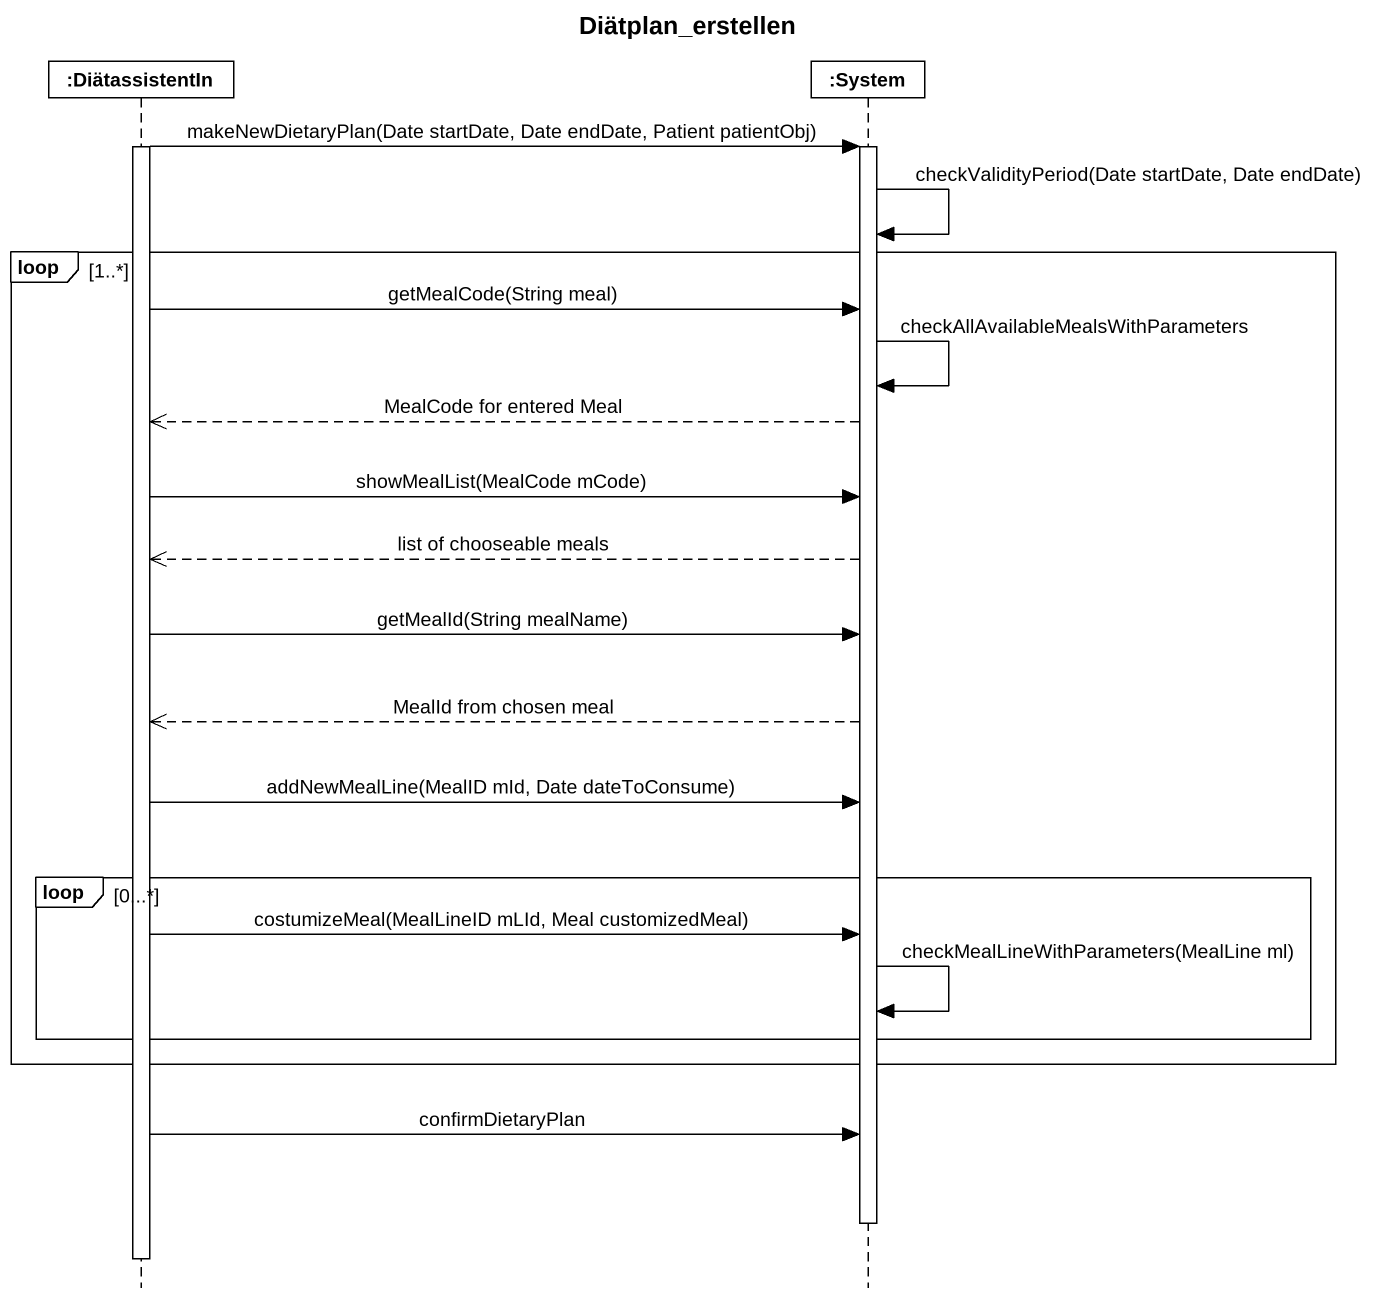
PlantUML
@startuml
title Diätplan_erstellen
hide footbox
participant ":DiätassistentIn" as DiätassistentIn
participant ":System" as System

activate DiätassistentIn
DiätassistentIn -> System : makeNewDietaryPlan(Date startDate, Date endDate, Patient patientObj)
activate System
System -> System : checkValidityPeriod(Date startDate, Date endDate)
loop 1..*
  DiätassistentIn -> System : getMealCode(String meal)
  System -> System : checkAllAvailableMealsWithParameters
  System -->> DiätassistentIn : MealCode for entered Meal
  DiätassistentIn -> System : showMealList(MealCode mCode)
  System -->> DiätassistentIn : list of chooseable meals
  DiätassistentIn -> System : getMealId(String mealName)
  System -->> DiätassistentIn : MealId from chosen meal
  DiätassistentIn -> System : addNewMealLine(MealID mId, Date dateToConsume)
  loop 0...*
    DiätassistentIn -> System : costumizeMeal(MealLineID mLId, Meal customizedMeal)
    System -> System : checkMealLineWithParameters(MealLine ml)
  end
end
DiätassistentIn -> System : confirmDietaryPlan
deactivate System
deactivate DiätassistentIn
@enduml
